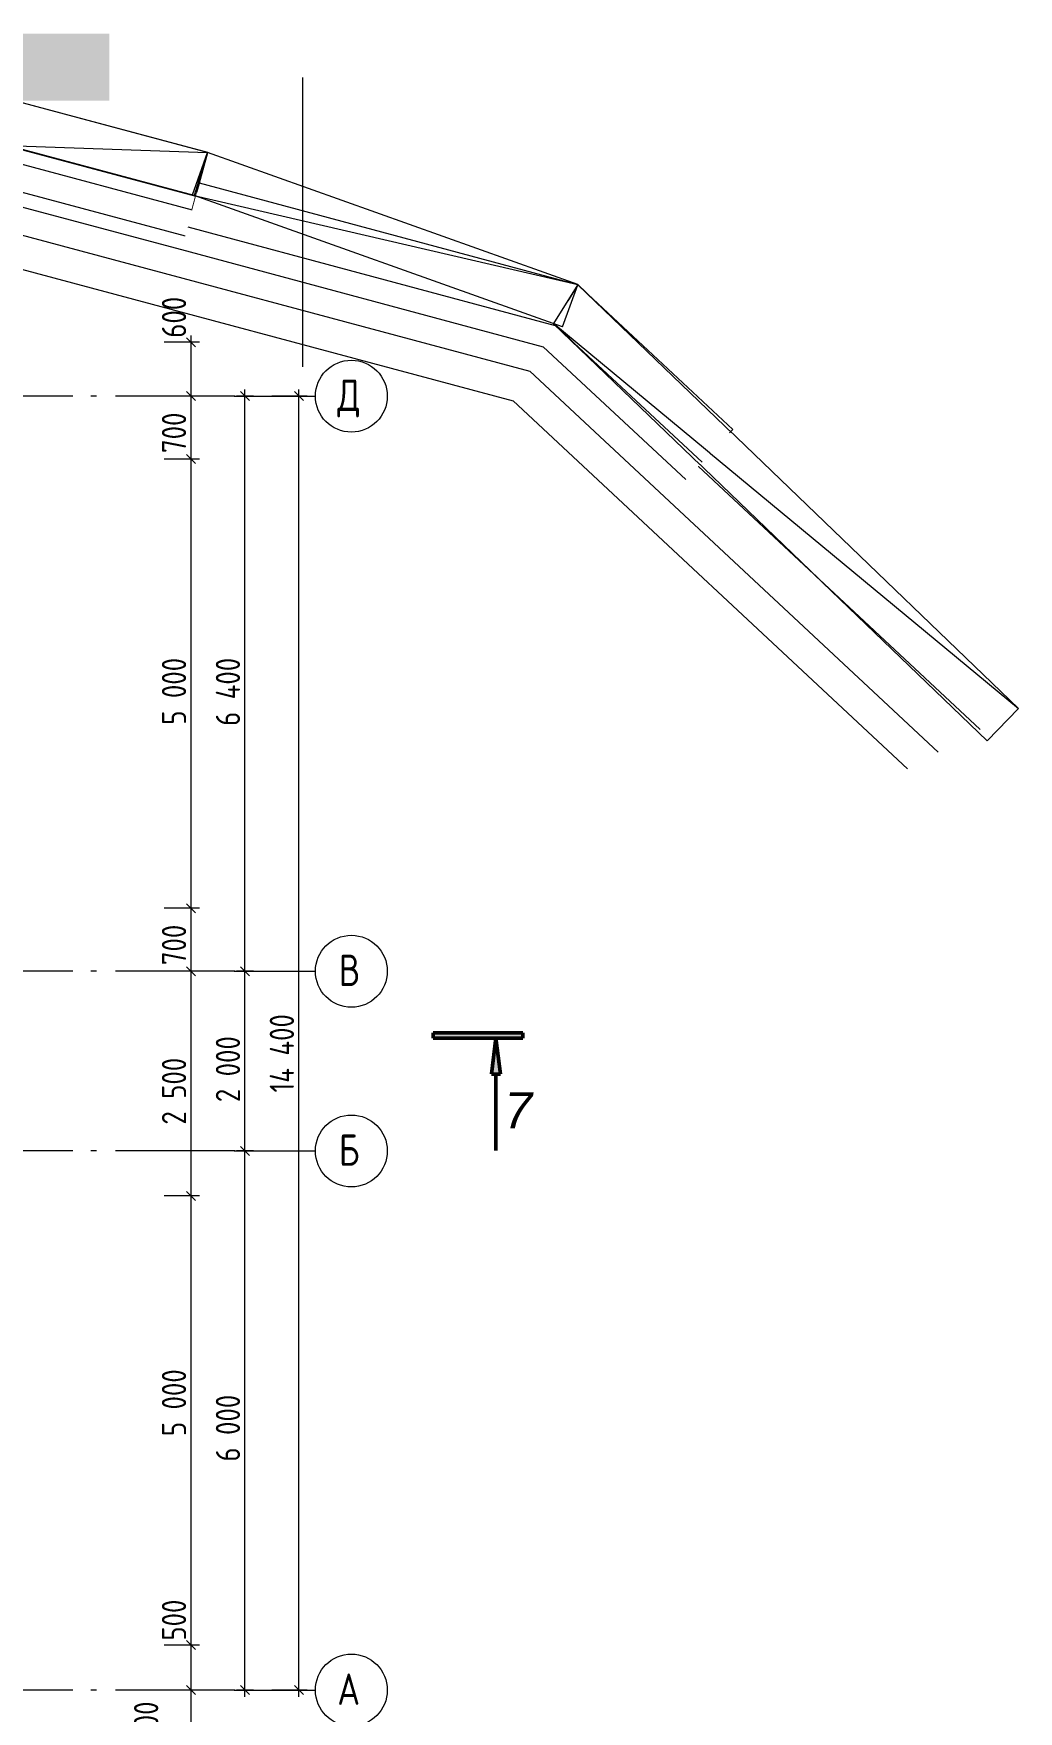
# Model space of a CAD drawing. Header units: millimetres. Extents: x -61690 to 288735, y 32617 to 77592.
# Drawn here: x 23694 to 34653, y 57218 to 75891 of the extents above; entities that cross this region are included whole.
import ezdxf
from ezdxf.enums import TextEntityAlignment as Align

# ---------------------------------------------------------------- set-up
doc = ezdxf.new("R2010")
doc.units = ezdxf.units.MM
doc.header["$MEASUREMENT"] = 0
doc.set_wipeout_variables(frame=1)
doc.linetypes.add('Double Dashed', pattern=[1797.222233, 1325, -211.666656, 63.333344, -197.222233])
doc.linetypes.add('Wipeout_Contour', pattern=[1000, 0, -1000])
for name, color, linetype in [('оси', 7, 'Continuous'), ('подп стены Инжзащита', 7, 'Continuous'), ('размеры', 7, 'Continuous'), ('размеры внутр', 7, 'Continuous'), ('разрезы', 7, 'Continuous'), ('узлы', 7, 'Continuous')]:
    doc.layers.add(name, color=color, linetype=linetype)
for name, color, linetype, lineweight in [('оси_Ном._пера__96', 7, 'Continuous', 13), ('оси_Ном._пера__97', 7, 'Continuous', 20), ('подп стены Инжзащита_Ном._пера__96', 7, 'Continuous', 13), ('размеры внутр_Ном._пера__51', 98, 'Continuous', 50), ('размеры внутр_Ном._пера__96', 7, 'Continuous', 13), ('размеры_Ном._пера__51', 98, 'Continuous', 50), ('размеры_Ном._пера__96', 7, 'Continuous', 13), ('разрезы_Ном._пера__100', 7, 'Continuous', 50), ('разрезы_Ном._пера__96', 7, 'Continuous', 13), ('узлы_Ном._пера__96', 7, 'Continuous', 13), ('чертеж_Ном._пера__96', 7, 'Continuous', 13), ('штриховка_Ном._пера__95', 251, 'Continuous', 13)]:
    doc.layers.add(name, color=color, linetype=linetype, lineweight=lineweight)
doc.styles.add('СГЕНЕРИР_СТИЛЬ_2', font='gost_2_304-81_type.ttf')
doc.styles.add('СГЕНЕРИР_СТИЛЬ_5', font='ariali.ttf')
doc.linetypes.add('Символ (копия)', pattern='A,0,[1,2 План 1-го этажа. Типы стен ЛСТК.1.Shx,S=15.873016,R=0,X=0,Y=0],-2000,0', length=2000)
doc.dimstyles.new('СГЕНЕРИР_СТИЛЬ__3', dxfattribs={"dimtxt": 270.000005, "dimasz": 95, "dimexe": 0.18, "dimexo": 0, "dimgap": 0.09, "dimtad": 1, "dimdec": 0, "dimzin": 0, "dimdsep": 46, "dimtxsty": 'СГЕНЕРИР_СТИЛЬ_2', "dimblk": 'ARROWHEAD_6', "dimblk1": 'ARROWHEAD_6', "dimblk2": 'ARROWHEAD_6', "dimcen": 0.09, "dimclrd": 7, "dimclre": 7, "dimclrt": 98, "dimadec": 0, "dimazin": 0, "dimtfac": 1, "dimtdec": 4, "dimtmove": 0, "dimatfit": 3, "dimfxl": 1, "dimtolj": 1, "dimtzin": 0, "dimarcsym": 0})
doc.dimstyles.new('СГЕНЕРИР_СТИЛЬ__4', dxfattribs={"dimtxt": 270.000005, "dimasz": 95, "dimexe": 0.18, "dimexo": 300, "dimgap": 0.09, "dimtad": 1, "dimdec": 0, "dimzin": 0, "dimdsep": 46, "dimtxsty": 'СГЕНЕРИР_СТИЛЬ_2', "dimblk": 'ARROWHEAD_6', "dimblk1": 'ARROWHEAD_6', "dimblk2": 'ARROWHEAD_6', "dimcen": 0.09, "dimclrd": 7, "dimclre": 7, "dimclrt": 98, "dimadec": 0, "dimazin": 0, "dimtfac": 1, "dimtdec": 4, "dimtmove": 0, "dimatfit": 3, "dimfxl": 1, "dimtolj": 1, "dimtzin": 0, "dimarcsym": 0})
doc.dimstyles.new('СГЕНЕРИР_СТИЛЬ__5', dxfattribs={"dimtxt": 270.000005, "dimasz": 95, "dimexe": 0.18, "dimexo": 300, "dimgap": 0.09, "dimtad": 1, "dimdec": 0, "dimzin": 0, "dimdsep": 46, "dimtxsty": 'СГЕНЕРИР_СТИЛЬ_2', "dimblk": 'ARROWHEAD_6', "dimblk1": 'ARROWHEAD_6', "dimblk2": 'ARROWHEAD_6', "dimcen": 0.09, "dimclrd": 7, "dimclre": 7, "dimclrt": 98, "dimadec": 0, "dimazin": 0, "dimtfac": 1, "dimtdec": 4, "dimtmove": 2, "dimatfit": 3, "dimfxl": 1, "dimtolj": 1, "dimtzin": 0, "dimarcsym": 0})

# ---------------------------------------------------------------- blocks, each defined once
blk = doc.blocks.new('Стена_62_2', base_point=(23236, 73356))
at = {"color": 254, "linetype": 'Wipeout_Contour', "lineweight": 0, "ltscale": 309538.307396}
blk.add_wipeout([(23236, 73356), (29031, 71803), (29215, 72135), (23284, 73725)], dxfattribs=at).dxf.layer = 'подп стены Инжзащита'
at = {"color": 254, "linetype": 'Wipeout_Contour', "lineweight": 0, "ltscale": 311296.743121}
blk.add_wipeout([(23284, 73725), (29215, 72135), (29467, 72589), (23351, 74228)], dxfattribs=at).dxf.layer = 'подп стены Инжзащита'
at = {"layer": 'подп стены Инжзащита_Ном._пера__96', "linetype": 'Continuous'}
blk.add_line((23284, 73725), (29215, 72135), dxfattribs=at)
at = {"layer": 'подп стены Инжзащита_Ном._пера__96', "linetype": 'Continuous', "flags": 128}
for points in [[(29467, 72589), (23351, 74228)], [(23236, 73356), (29031, 71803)]]:
    blk.add_lwpolyline(points, dxfattribs=at)
blk = doc.blocks.new('Стена_63_2', base_point=(29031, 71803))
at = {"color": 254, "linetype": 'Wipeout_Contour', "lineweight": 0, "ltscale": 306607.989765}
blk.add_wipeout([(29031, 71803), (33418, 67710), (33760, 67895), (29215, 72135)], dxfattribs=at).dxf.layer = 'подп стены Инжзащита'
at = {"color": 254, "linetype": 'Wipeout_Contour', "lineweight": 0, "ltscale": 308252.958856}
blk.add_wipeout([(29215, 72135), (33760, 67895), (34227, 68148), (29467, 72589)], dxfattribs=at).dxf.layer = 'подп стены Инжзащита'
at = {"layer": 'подп стены Инжзащита_Ном._пера__96', "linetype": 'Continuous'}
blk.add_line((29215, 72135), (33760, 67895), dxfattribs=at)
at = {"layer": 'подп стены Инжзащита_Ном._пера__96', "linetype": 'Continuous', "flags": 128}
for points in [[(34227, 68148), (29467, 72589)], [(29031, 71803), (33418, 67710)]]:
    blk.add_lwpolyline(points, dxfattribs=at)
blk = doc.blocks.new('Стена_67_2', base_point=(23324, 74027))
at = {"color": 254, "linetype": 'Wipeout_Contour', "lineweight": 0, "ltscale": 311010.432622}
blk.add_wipeout([(23324, 74027), (25341, 73487), (25382, 73639), (23345, 74185)], dxfattribs=at).dxf.layer = 'подп стены Инжзащита'
at = {"color": 254, "linetype": 'Wipeout_Contour', "lineweight": 0, "ltscale": 312325.34118}
blk.add_wipeout([(23345, 74185), (25382, 73639), (25512, 74125), (23411, 74688)], dxfattribs=at).dxf.layer = 'подп стены Инжзащита'
at = {"layer": 'подп стены Инжзащита_Ном._пера__96', "linetype": 'Continuous'}
blk.add_line((23345, 74185), (25382, 73639), dxfattribs=at)
at = {"layer": 'подп стены Инжзащита_Ном._пера__96', "linetype": 'Continuous', "flags": 128}
for points in [[(25512, 74125), (23411, 74688)], [(23324, 74027), (25341, 73487)]]:
    blk.add_lwpolyline(points, dxfattribs=at)
blk = doc.blocks.new('Стена_68_2', base_point=(23384, 74485))
at = {"color": 254, "linetype": 'Wipeout_Contour', "lineweight": 0, "ltscale": 312832.852659}
blk.add_wipeout([(23384, 74485), (25460, 73929), (25500, 74081), (23405, 74643)], dxfattribs=at).dxf.layer = 'подп стены Инжзащита'
at = {"color": 254, "linetype": 'Wipeout_Contour', "lineweight": 0, "ltscale": 314147.896391}
blk.add_wipeout([(23405, 74643), (25500, 74081), (25631, 74567), (23471, 75146)], dxfattribs=at).dxf.layer = 'подп стены Инжзащита'
at = {"layer": 'подп стены Инжзащита_Ном._пера__96', "linetype": 'Continuous'}
blk.add_line((23405, 74643), (25500, 74081), dxfattribs=at)
at = {"layer": 'подп стены Инжзащита_Ном._пера__96', "linetype": 'Continuous', "flags": 128}
for points in [[(25631, 74567), (23471, 75146)], [(25500, 74081), (25631, 74567)], [(23384, 74485), (25460, 73929)], [(25460, 73929), (25500, 74081)]]:
    blk.add_lwpolyline(points, dxfattribs=at)
blk = doc.blocks.new('Стена_69_2', base_point=(25341, 73487))
at = {"color": 254, "linetype": 'Wipeout_Contour', "lineweight": 0, "ltscale": 312269.577318}
blk.add_wipeout([(25341, 73487), (29366, 72407), (29498, 72644), (25409, 73740)], dxfattribs=at).dxf.layer = 'подп стены Инжзащита'
at = {"color": 254, "linetype": 'Wipeout_Contour', "lineweight": 0, "ltscale": 313816.46699}
blk.add_wipeout([(25409, 73740), (29498, 72644), (29749, 73097), (25539, 74226)], dxfattribs=at).dxf.layer = 'подп стены Инжзащита'
at = {"layer": 'подп стены Инжзащита_Ном._пера__96', "linetype": 'Continuous'}
blk.add_line((25409, 73740), (29498, 72644), dxfattribs=at)
at = {"layer": 'подп стены Инжзащита_Ном._пера__96', "linetype": 'Continuous', "flags": 128}
for points in [[(25512, 74125), (25539, 74226)], [(29749, 73097), (25539, 74226)], [(25341, 73487), (29366, 72407)]]:
    blk.add_lwpolyline(points, dxfattribs=at)
blk = doc.blocks.new('Стена_70_2', base_point=(30953, 70928))
at = {"color": 254, "linetype": 'Wipeout_Contour', "lineweight": 0, "ltscale": 311563.215674}
blk.add_wipeout([(29366, 72407), (30953, 70928), (31132, 71120), (29498, 72644)], dxfattribs=at).dxf.layer = 'подп стены Инжзащита'
at = {"color": 254, "linetype": 'Wipeout_Contour', "lineweight": 0, "ltscale": 313068.752081}
blk.add_wipeout([(29498, 72644), (31132, 71120), (31475, 71487), (29749, 73097)], dxfattribs=at).dxf.layer = 'подп стены Инжзащита'
at = {"layer": 'подп стены Инжзащита_Ном._пера__96', "linetype": 'Continuous'}
blk.add_line((29498, 72644), (31132, 71120), dxfattribs=at)
at = {"layer": 'подп стены Инжзащита_Ном._пера__96', "linetype": 'Continuous', "flags": 128}
for points in [[(31475, 71487), (29749, 73097)], [(29366, 72407), (30953, 70928)], [(31439, 71449), (31475, 71487)]]:
    blk.add_lwpolyline(points, dxfattribs=at)
blk = doc.blocks.new('Морф_1_2')
at = {"layer": 'подп стены Инжзащита_Ном._пера__96', "linetype": 'Continuous', "flags": 128}
for points in [[(29749, 73097), (29480, 72663)], [(34653, 68379), (29749, 73097)], [(34306, 68019), (29480, 72663)], [(29480, 72663), (34653, 68379)], [(34306, 68019), (34653, 68379)]]:
    blk.add_lwpolyline(points, dxfattribs=at)
blk = doc.blocks.new('Морф_2_2')
at = {"layer": 'подп стены Инжзащита_Ном._пера__96', "linetype": 'Continuous', "flags": 128}
for points in [[(25463, 74096), (25631, 74567)], [(25631, 74567), (25482, 74089)], [(29749, 73097), (25631, 74567)], [(29581, 72627), (25482, 74089), (25463, 74096)], [(25482, 74089), (29749, 73097)], [(29581, 72627), (29749, 73097)]]:
    blk.add_lwpolyline(points, dxfattribs=at)
blk = doc.blocks.new('Морф_4_2')
at = {"layer": 'подп стены Инжзащита_Ном._пера__96', "linetype": 'Continuous', "flags": 128}
for points in [[(23471, 75146), (23404, 74646)], [(25631, 74567), (23471, 75146)], [(25482, 74089), (23404, 74646)], [(23404, 74646), (25631, 74567)], [(25631, 74567), (25482, 74089)]]:
    blk.add_lwpolyline(points, dxfattribs=at)
blk = doc.blocks.new('Стандартный маркер сетки_14')
at = {"layer": 'оси_Ном._пера__96', "linetype": 'Double Dashed'}
for q in [(0, 0), (76535, 0)]:
    blk.add_line((900, 0), q, dxfattribs=at)
blk.add_point((900, 0), dxfattribs=at)
blk.add_point((900, 0), dxfattribs=at)
at = {"layer": 'оси_Ном._пера__97', "linetype": 'Continuous'}
blk.add_circle((-400, 0), 400, dxfattribs=at)
at = {"layer": 'оси_Ном._пера__96', "style": 'СГЕНЕРИР_СТИЛЬ_2'}
for tag, p in [('AC_MarkerText_1_1', (-244, 270)), ('AC_MarkerText_1_2', (77991, 270))]:
    blk.add_attdef(tag, text='', height=350, rotation=180, dxfattribs=at).set_placement(p, align=Align.BOTTOM_LEFT)
blk = doc.blocks.new('Стандартный маркер сетки_15')
at = {"layer": 'оси_Ном._пера__96', "linetype": 'Double Dashed'}
for q in [(0, 0), (76535, 0)]:
    blk.add_line((900, 0), q, dxfattribs=at)
blk.add_point((900, 0), dxfattribs=at)
blk.add_point((900, 0), dxfattribs=at)
at = {"layer": 'оси_Ном._пера__97', "linetype": 'Continuous'}
blk.add_circle((-400, 0), 400, dxfattribs=at)
at = {"layer": 'оси_Ном._пера__96', "style": 'СГЕНЕРИР_СТИЛЬ_2'}
for tag, p in [('AC_MarkerText_1_1', (-261, 270)), ('AC_MarkerText_1_2', (77974, 270))]:
    blk.add_attdef(tag, text='', height=350, rotation=180, dxfattribs=at).set_placement(p, align=Align.BOTTOM_LEFT)
blk = doc.blocks.new('Стандартный маркер сетки_16')
at = {"layer": 'оси_Ном._пера__96', "linetype": 'Double Dashed'}
for q in [(0, 0), (41068, 0)]:
    blk.add_line((900, 0), q, dxfattribs=at)
blk.add_point((900, 0), dxfattribs=at)
blk.add_point((900, 0), dxfattribs=at)
at = {"layer": 'оси_Ном._пера__97', "linetype": 'Continuous'}
blk.add_circle((-400, 0), 400, dxfattribs=at)
at = {"layer": 'оси_Ном._пера__96', "style": 'СГЕНЕРИР_СТИЛЬ_2'}
blk.add_attdef('AC_MarkerText_1', text='', height=350, rotation=180, dxfattribs=at).set_placement((-261, 270), align=Align.BOTTOM_LEFT)
blk = doc.blocks.new('Ломаная_1_2', base_point=(25175, 55804))
at = {"layer": 'узлы_Ном._пера__96', "linetype": 'Continuous', "flags": 128}
blk.add_lwpolyline([(25175, 55804), (23411, 55804), (22757, 56717)], dxfattribs=at)
at = {"layer": 'узлы_Ном._пера__96', "linetype": 'Continuous'}
blk.add_circle((22379, 57246), 650, dxfattribs=at)
blk = doc.blocks.new('*D212')
at = {"layer": 'размеры_Ном._пера__96', "linetype": 'Continuous', "transparency": 16777216}
for p, q in [((25996, 63506), (26096, 63406)), ((26140, 63456), (25953, 63456)), ((26046, 57456), (26046, 63456)), ((26140, 57456), (25953, 57456)), ((25996, 57506), (26096, 57406)), ((26046, 57381), (26046, 57456))]:
    blk.add_line(p, q, dxfattribs=at)
at = {"layer": 'размеры_Ном._пера__51', "transparency": 16777216, "insert": (25992, 59999), "char_height": 270, "attachment_point": 7, "rotation": 90, "style": 'СГЕНЕРИР_СТИЛЬ_2'}
blk.add_mtext('{6\xa0000}', dxfattribs=at)
blk = doc.blocks.new('ARROWHEAD_6')
at = {"color": 0, "linetype": 'Continuous', "lineweight": 0}
for p, q in [((0, 0), (-1, 0)), ((-0.5, -0.5), (0.5, 0.5))]:
    blk.add_line(p, q, dxfattribs=at)
blk = doc.blocks.new('*D213')
at = {"layer": 'размеры_Ном._пера__96', "linetype": 'Continuous', "transparency": 16777216}
for p, q in [((26140, 65456), (25953, 65456)), ((25996, 65506), (26096, 65406)), ((26046, 63456), (26046, 65456)), ((25996, 63506), (26096, 63406)), ((26140, 63456), (25953, 63456))]:
    blk.add_line(p, q, dxfattribs=at)
at = {"layer": 'размеры_Ном._пера__51', "transparency": 16777216, "insert": (25992, 63999), "char_height": 270, "attachment_point": 7, "rotation": 90, "style": 'СГЕНЕРИР_СТИЛЬ_2'}
blk.add_mtext('{2\xa0000}', dxfattribs=at)
blk = doc.blocks.new('*D214')
at = {"layer": 'размеры_Ном._пера__96', "linetype": 'Continuous', "transparency": 16777216}
for p, q in [((26096, 71806), (25996, 71906)), ((26046, 71856), (26046, 71931)), ((26140, 71856), (25953, 71856)), ((26046, 65456), (26046, 71856)), ((26140, 65456), (25953, 65456)), ((25996, 65506), (26096, 65406))]:
    blk.add_line(p, q, dxfattribs=at)
at = {"layer": 'размеры_Ном._пера__51', "transparency": 16777216, "insert": (25992, 68186), "char_height": 270, "attachment_point": 7, "rotation": 90, "style": 'СГЕНЕРИР_СТИЛЬ_2'}
blk.add_mtext('{6\xa0400}', dxfattribs=at)
blk = doc.blocks.new('*D215')
at = {"layer": 'размеры внутр_Ном._пера__96', "linetype": 'Continuous', "transparency": 16777216}
for p, q in [((26696, 71806), (26596, 71906)), ((26646, 71856), (26646, 71931)), ((26740, 71856), (26346, 71856)), ((26646, 57456), (26646, 71856)), ((26740, 57456), (26346, 57456)), ((26596, 57506), (26696, 57406)), ((26646, 57381), (26646, 57456))]:
    blk.add_line(p, q, dxfattribs=at)
at = {"layer": 'размеры внутр_Ном._пера__51', "transparency": 16777216, "insert": (26592, 64106), "char_height": 270, "attachment_point": 7, "rotation": 90, "style": 'СГЕНЕРИР_СТИЛЬ_2'}
blk.add_mtext('{14\xa0400}', dxfattribs=at)
blk = doc.blocks.new('*D299')
at = {"layer": 'размеры внутр_Ном._пера__96', "linetype": 'Continuous', "transparency": 16777216}
for p, q in [((25446, 56856), (25446, 57456)), ((25540, 56856), (25146, 56856)), ((25396, 56906), (25496, 56806)), ((25446, 56781), (25446, 56856))]:
    blk.add_line(p, q, dxfattribs=at)
blk = doc.blocks.new('*D300')
at = {"layer": 'размеры внутр_Ном._пера__96', "linetype": 'Continuous', "transparency": 16777216}
for p, q in [((25540, 57456), (25146, 57456)), ((25396, 57506), (25496, 57406)), ((25446, 56856), (25446, 57456)), ((25396, 56906), (25496, 56806))]:
    blk.add_line(p, q, dxfattribs=at)
at = {"layer": 'размеры внутр_Ном._пера__51', "transparency": 16777216, "insert": (25082, 56873), "char_height": 270, "attachment_point": 7, "rotation": 90, "style": 'СГЕНЕРИР_СТИЛЬ_2'}
blk.add_mtext('{600}', dxfattribs=at)
blk = doc.blocks.new('*D301')
at = {"layer": 'размеры внутр_Ном._пера__96', "linetype": 'Continuous', "transparency": 16777216}
for p, q in [((25540, 57956), (25146, 57956)), ((25396, 58006), (25496, 57906)), ((25446, 57456), (25446, 57956)), ((25396, 57506), (25496, 57406))]:
    blk.add_line(p, q, dxfattribs=at)
blk = doc.blocks.new('*D302')
at = {"layer": 'размеры внутр_Ном._пера__96', "linetype": 'Continuous', "transparency": 16777216}
for p, q in [((25540, 62956), (25146, 62956)), ((25396, 63006), (25496, 62906)), ((25446, 57956), (25446, 62956)), ((25540, 57956), (25146, 57956)), ((25396, 58006), (25496, 57906))]:
    blk.add_line(p, q, dxfattribs=at)
at = {"layer": 'размеры внутр_Ном._пера__51', "transparency": 16777216, "char_height": 270, "attachment_point": 7, "rotation": 90, "style": 'СГЕНЕРИР_СТИЛЬ_2'}
for s, insert in [('{5\xa0000}', (25392, 60282)), ('{500}', (25392, 58006))]:
    blk.add_mtext(s, dxfattribs=dict(at, insert=insert))
blk = doc.blocks.new('*D303')
at = {"layer": 'размеры внутр_Ном._пера__96', "linetype": 'Continuous', "transparency": 16777216}
for p, q in [((25540, 65456), (25146, 65456)), ((25396, 65506), (25496, 65406)), ((25446, 62956), (25446, 65456)), ((25540, 62956), (25146, 62956)), ((25396, 63006), (25496, 62906))]:
    blk.add_line(p, q, dxfattribs=at)
at = {"layer": 'размеры внутр_Ном._пера__51', "transparency": 16777216, "insert": (25392, 63749), "char_height": 270, "attachment_point": 7, "rotation": 90, "style": 'СГЕНЕРИР_СТИЛЬ_2'}
blk.add_mtext('{2\xa0500}', dxfattribs=at)
blk = doc.blocks.new('*D304')
at = {"layer": 'размеры внутр_Ном._пера__96', "linetype": 'Continuous', "transparency": 16777216}
for p, q in [((25540, 66156), (25146, 66156)), ((25396, 66206), (25496, 66106)), ((25446, 65456), (25446, 66156)), ((25540, 65456), (25146, 65456)), ((25396, 65506), (25496, 65406))]:
    blk.add_line(p, q, dxfattribs=at)
at = {"layer": 'размеры внутр_Ном._пера__51', "transparency": 16777216, "insert": (25392, 65523), "char_height": 270, "attachment_point": 7, "rotation": 90, "style": 'СГЕНЕРИР_СТИЛЬ_2'}
blk.add_mtext('{700}', dxfattribs=at)
blk = doc.blocks.new('*D305')
at = {"layer": 'размеры внутр_Ном._пера__96', "linetype": 'Continuous', "transparency": 16777216}
for p, q in [((25540, 71156), (25146, 71156)), ((25396, 71206), (25496, 71106)), ((25446, 66156), (25446, 71156)), ((25540, 66156), (25146, 66156)), ((25396, 66206), (25496, 66106))]:
    blk.add_line(p, q, dxfattribs=at)
at = {"layer": 'размеры внутр_Ном._пера__51', "transparency": 16777216, "insert": (25392, 68199), "char_height": 270, "attachment_point": 7, "rotation": 90, "style": 'СГЕНЕРИР_СТИЛЬ_2'}
blk.add_mtext('{5\xa0000}', dxfattribs=at)
blk = doc.blocks.new('*D306')
at = {"layer": 'размеры внутр_Ном._пера__96', "linetype": 'Continuous', "transparency": 16777216}
for p, q in [((25396, 71906), (25496, 71806)), ((25540, 71856), (25146, 71856)), ((25446, 71156), (25446, 71856)), ((25540, 71156), (25146, 71156)), ((25396, 71206), (25496, 71106))]:
    blk.add_line(p, q, dxfattribs=at)
at = {"layer": 'размеры внутр_Ном._пера__51', "transparency": 16777216, "insert": (25392, 71223), "char_height": 270, "attachment_point": 7, "rotation": 90, "style": 'СГЕНЕРИР_СТИЛЬ_2'}
blk.add_mtext('{700}', dxfattribs=at)
blk = doc.blocks.new('*D307')
at = {"layer": 'размеры внутр_Ном._пера__96', "linetype": 'Continuous', "transparency": 16777216}
for p, q in [((25540, 72456), (25146, 72456)), ((25496, 72406), (25396, 72506)), ((25446, 72456), (25446, 72531)), ((25446, 71856), (25446, 72456)), ((25396, 71906), (25496, 71806)), ((25540, 71856), (25146, 71856))]:
    blk.add_line(p, q, dxfattribs=at)
at = {"layer": 'размеры внутр_Ном._пера__51', "transparency": 16777216, "insert": (25392, 72506), "char_height": 270, "attachment_point": 7, "rotation": 90, "style": 'СГЕНЕРИР_СТИЛЬ_2'}
blk.add_mtext('{600}', dxfattribs=at)
blk = doc.blocks.new('*D331')
at = {"layer": 'размеры внутр_Ном._пера__96', "linetype": 'Continuous', "transparency": 16777216}
for p, q in [((18149, 59406), (18249, 59306)), ((18499, 59356), (18106, 59356)), ((18199, 57456), (18199, 59356)), ((18499, 57456), (18106, 57456)), ((18149, 57506), (18249, 57406)), ((18199, 57381), (18199, 57456))]:
    blk.add_line(p, q, dxfattribs=at)
at = {"layer": 'размеры внутр_Ном._пера__51', "transparency": 16777216, "insert": (18173, 57839), "char_height": 270, "attachment_point": 7, "rotation": 90, "style": 'СГЕНЕРИР_СТИЛЬ_2'}
blk.add_mtext('{1\xa0900}', dxfattribs=at)
blk = doc.blocks.new('*D333')
at = {"layer": 'размеры внутр_Ном._пера__96', "linetype": 'Continuous', "transparency": 16777216}
for p, q in [((18149, 63506), (18249, 63406)), ((18199, 63456), (18199, 63531)), ((18499, 63456), (18106, 63456)), ((18499, 63356), (18106, 63356)), ((18249, 63306), (18149, 63406)), ((18199, 63356), (18199, 63456))]:
    blk.add_line(p, q, dxfattribs=at)
blk = doc.blocks.new('Плоскость сечения_7_2', base_point=(-52114, 64742))
at = {"layer": 'разрезы_Ном._пера__100', "linetype": 'Continuous'}
for points in [[(29139, 64712), (29139, 64772), (28139, 64772), (28139, 64712)], [(28889, 64312), (28839, 64712), (28789, 64312)]]:
    blk.add_hatch(color=256, dxfattribs=at).paths.add_polyline_path(points)
for p, q in [((28139, 64712), (28139, 64772)), ((28139, 64772), (29139, 64772)), ((29139, 64712), (28139, 64712)), ((28789, 64312), (28839, 64712)), ((28839, 64712), (28889, 64312)), ((29139, 64772), (29139, 64712)), ((28889, 64312), (28789, 64312)), ((28839, 64312), (28839, 63461))]:
    blk.add_line(p, q, dxfattribs=at)
at = {"layer": 'разрезы_Ном._пера__96', "insert": (29242, 63909), "char_height": 400, "attachment_point": 6, "style": 'СГЕНЕРИР_СТИЛЬ_5'}
blk.add_mtext('{7}', dxfattribs=at)
blk = doc.blocks.new('Стандартный маркер сетки_18')
at = {"layer": 'оси_Ном._пера__96', "linetype": 'Double Dashed'}
for q in [(0, 0), (76535, 0)]:
    blk.add_line((900, 0), q, dxfattribs=at)
blk.add_point((900, 0), dxfattribs=at)
blk.add_point((900, 0), dxfattribs=at)
at = {"layer": 'оси_Ном._пера__97', "linetype": 'Continuous'}
blk.add_circle((-400, 0), 400, dxfattribs=at)
at = {"layer": 'оси_Ном._пера__96', "style": 'СГЕНЕРИР_СТИЛЬ_2'}
for tag, p in [('AC_MarkerText_1_1', (-244, 270)), ('AC_MarkerText_1_2', (77991, 270))]:
    blk.add_attdef(tag, text='', height=350, rotation=180, dxfattribs=at).set_placement(p, align=Align.BOTTOM_LEFT)

msp = doc.modelspace()

# ---------------------------------------------------------------- hatches: boundary and pattern name
at = {"layer": 'штриховка_Ном._пера__95', "linetype": 'Continuous'}
h = msp.add_hatch(dxfattribs=at)
h.set_pattern_fill('ГРУНТ_0002', color=256, style=0, pattern_type=2)
h.set_pattern_definition([(45, (0, 0), (-275.7716, 275.7716), []), (45, (-91.9, 91.9), (-551.543, 551.543), []), (45, (-183.85, 183.85), (-551.543, 551.543), []), (135, (-275.77, 275.77), (91.92388, 91.92388), [390, -390])])
h.paths.add_polyline_path([(-48712, 72988), (-48712, 73636.9), (-30293.4, 73636.9), (-23787.1, 75891.4), (24537.4, 75891.4), (24537.4, 75145.5), (-23573.9, 75145.5), (-30048.4, 72988)])

# ---------------------------------------------------------------- block references
at = {"layer": 'оси', "color": 251, "linetype": 'Continuous', "lineweight": 13}
ref = msp.add_blockref('Стандартный маркер сетки_16', (26830, 65455.7), dxfattribs=dict(at, zscale=1000, rotation=180))
ref.add_attrib('AC_MarkerText_1', 'В', dxfattribs={"color": 7, "linetype": 'Continuous', "lineweight": 13, "height": 350, "rotation": 360, "style": 'СГЕНЕРИР_СТИЛЬ_2'}).set_placement((27090.9, 65186), align=Align.BOTTOM_LEFT)
ref = msp.add_blockref('Стандартный маркер сетки_15', (26830, 63455.7), dxfattribs=dict(at, zscale=1000, rotation=180))
ref.add_attrib('AC_MarkerText_1', 'Б', dxfattribs={"color": 7, "linetype": 'Continuous', "lineweight": 13, "height": 350, "rotation": 360, "style": 'СГЕНЕРИР_СТИЛЬ_2'}).set_placement((27090.9, 63186), align=Align.BOTTOM_LEFT)
ref = msp.add_blockref('Стандартный маркер сетки_14', (26830, 57455.7), dxfattribs=dict(at, zscale=1000, rotation=180))
ref.add_attrib('AC_MarkerText_1', 'А', dxfattribs={"color": 7, "linetype": 'Continuous', "lineweight": 13, "height": 350, "rotation": 360, "style": 'СГЕНЕРИР_СТИЛЬ_2'}).set_placement((27073.9, 57186), align=Align.BOTTOM_LEFT)
at = {"layer": 'разрезы'}
msp.add_blockref('Плоскость сечения_7_2', (-52113.8, 64742), dxfattribs=at)
at = {"layer": 'узлы', "linetype": 'Continuous'}
msp.add_blockref('Ломаная_1_2', (25175.1, 55803.7), dxfattribs=at)

# ---------------------------------------------------------------- dimensions: what is measured, and where the dimension line sits
at = {"layer": 'размеры', "linetype": 'Continuous'}
for base, p1, p2, picture, middle in [((26046.4, 65455.7), (24230.9, 63455.7), (24335.6, 65455.7), '*D213', (25857.4, 64460.4)), ((26046.4, 63455.7), (25856.6, 57455.7), (24230.9, 63455.7), '*D212', (25857.4, 60460.4))]:
    dim = msp.add_linear_dim(base=base, p1=p1, p2=p2, angle=90, dimstyle='СГЕНЕРИР_СТИЛЬ__3', dxfattribs=at)
    dim.commit()
    dim.dimension.update_dxf_attribs({"geometry": picture, "text_midpoint": middle, "dimtype": 160, "text_rotation": 90})
at = {"layer": 'размеры внутр', "linetype": 'Continuous'}
for base, p1, p2, dimstyle, picture, middle in [((25446.4, 71155.7), (22689, 66155.7), (22689, 71155.7), 'СГЕНЕРИР_СТИЛЬ__4', '*D305', (25257.4, 68660.4)), ((25446.4, 66155.7), (23669.9, 65455.7), (22689, 66155.7), 'СГЕНЕРИР_СТИЛЬ__4', '*D304', (25257.4, 65830.2)), ((25446.4, 65455.7), (22689, 62955.7), (23669.9, 65455.7), 'СГЕНЕРИР_СТИЛЬ__4', '*D303', (25257.4, 64210.4)), ((18199.4, 63455.7), (19379, 63355.7), (27230, 63455.7), 'СГЕНЕРИР_СТИЛЬ__4', '*D333', (18010.4, 63102.5)), ((25446.4, 62955.7), (22689, 57955.7), (22689, 62955.7), 'СГЕНЕРИР_СТИЛЬ__4', '*D302', (25257.4, 60743.2)), ((18199.4, 59355.7), (27230, 57455.7), (19379, 59355.7), 'СГЕНЕРИР_СТИЛЬ__5', '*D331', (18038.4, 58300.9)), ((25446.4, 57955.7), (22379, 57455.7), (22689, 57955.7), 'СГЕНЕРИР_СТИЛЬ__4', '*D301', (25257.4, 58313)), ((25446.3771745, 56855.6605076), (22118.9972313, 56855.6605076), (22978.9972313, 56855.6605076), 'СГЕНЕРИР_СТИЛЬ__4', '*D299', (25257.37717, 56863.8517712)), ((25446.4, 57455.7), (22979, 56855.7), (22379, 57455.7), 'СГЕНЕРИР_СТИЛЬ__4', '*D300', (24946.9, 57180.2))]:
    dim = msp.add_linear_dim(base=base, p1=p1, p2=p2, angle=90, dimstyle=dimstyle, dxfattribs=at)
    dim.commit()
    dim.dimension.update_dxf_attribs({"geometry": picture, "text_midpoint": middle, "dimtype": 160, "text_rotation": 90})

# ---------------------------------------------------------------- next in the draw order: block references
at = {"layer": 'подп стены Инжзащита'}
msp.add_blockref('Стена_62_2', (23235.7, 73356.4), dxfattribs=at)

# ---------------------------------------------------------------- next in the draw order: block references
at = {"layer": 'оси', "color": 251, "linetype": 'Continuous', "lineweight": 13}
ref = msp.add_blockref('Стандартный маркер сетки_18', (26830, 71855.7), dxfattribs=dict(at, zscale=1000, rotation=180))
ref.add_attrib('AC_MarkerText_1', 'Д', dxfattribs={"color": 7, "linetype": 'Continuous', "lineweight": 13, "height": 350, "rotation": 360, "style": 'СГЕНЕРИР_СТИЛЬ_2'}).set_placement((27073.9, 71586), align=Align.BOTTOM_LEFT)
at = {"layer": 'подп стены Инжзащита'}
for name, p in [('Стена_67_2', (23324.1, 74027.5)), ('Стена_63_2', (29031, 71802.6))]:
    msp.add_blockref(name, p, dxfattribs=at)

# ---------------------------------------------------------------- next in the draw order: dimensions: what is measured, and where the dimension line sits
at = {"layer": 'размеры', "linetype": 'Continuous'}
dim = msp.add_linear_dim(base=(26046.4, 71855.7), p1=(24335.6, 65455.7), p2=(23916.6, 71855.7), angle=90, dimstyle='СГЕНЕРИР_СТИЛЬ__3', dxfattribs=at)
dim.commit()
dim.dimension.update_dxf_attribs({"geometry": '*D214', "text_midpoint": (25857.4, 68647.3), "dimtype": 160, "text_rotation": 90})
at = {"layer": 'размеры внутр', "linetype": 'Continuous'}
for base, p1, p2, picture, middle in [((25446.4, 71855.7), (22689, 71155.7), (23615.8, 71855.7), '*D306', (25257.4, 71530.2)), ((26646.4, 71855.7), (23334.9, 57455.7), (23427.5, 71855.7), '*D215', (26457.4, 64669.9))]:
    dim = msp.add_linear_dim(base=base, p1=p1, p2=p2, angle=90, dimstyle='СГЕНЕРИР_СТИЛЬ__4', dxfattribs=at)
    dim.commit()
    dim.dimension.update_dxf_attribs({"geometry": picture, "text_midpoint": middle, "dimtype": 160, "text_rotation": 90})

# ---------------------------------------------------------------- next in the draw order: block references
at = {"layer": 'подп стены Инжзащита'}
msp.add_blockref('Стена_68_2', (23384.4, 74485.1), dxfattribs=at)

# ---------------------------------------------------------------- next in the draw order: block references
msp.add_blockref('Стена_69_2', (25341.2, 73486.7), dxfattribs=at)

# ---------------------------------------------------------------- next in the draw order: linework, layer by layer
at = {"layer": 'чертеж_Ном._пера__96', "linetype": 'Символ (копия)'}
msp.add_line((26686.3, 75404.2), (26686.3, 72181.8), dxfattribs=at)

# ---------------------------------------------------------------- next in the draw order: block references
at = {"layer": 'подп стены Инжзащита', "linetype": 'Continuous'}
msp.add_blockref('Морф_4_2', (0, 0), dxfattribs=at)
at = {"layer": 'подп стены Инжзащита'}
msp.add_blockref('Стена_70_2', (30952.8, 70927.6), dxfattribs=at)

# ---------------------------------------------------------------- next in the draw order: dimensions: what is measured, and where the dimension line sits
at = {"layer": 'размеры внутр', "linetype": 'Continuous'}
dim = msp.add_linear_dim(base=(25446.4, 72455.7), p1=(23615.8, 71855.7), p2=(22979, 72455.7), angle=90, dimstyle='СГЕНЕРИР_СТИЛЬ__4', dxfattribs=at)
dim.commit()
dim.dimension.update_dxf_attribs({"geometry": '*D307', "text_midpoint": (25257.4, 72813), "dimtype": 160, "text_rotation": 90})

# ---------------------------------------------------------------- next in the draw order: block references
at = {"layer": 'подп стены Инжзащита', "linetype": 'Continuous'}
for name in ['Морф_2_2', 'Морф_1_2']:
    msp.add_blockref(name, (0, 0), dxfattribs=at)

doc.saveas('drawing.dxf')
